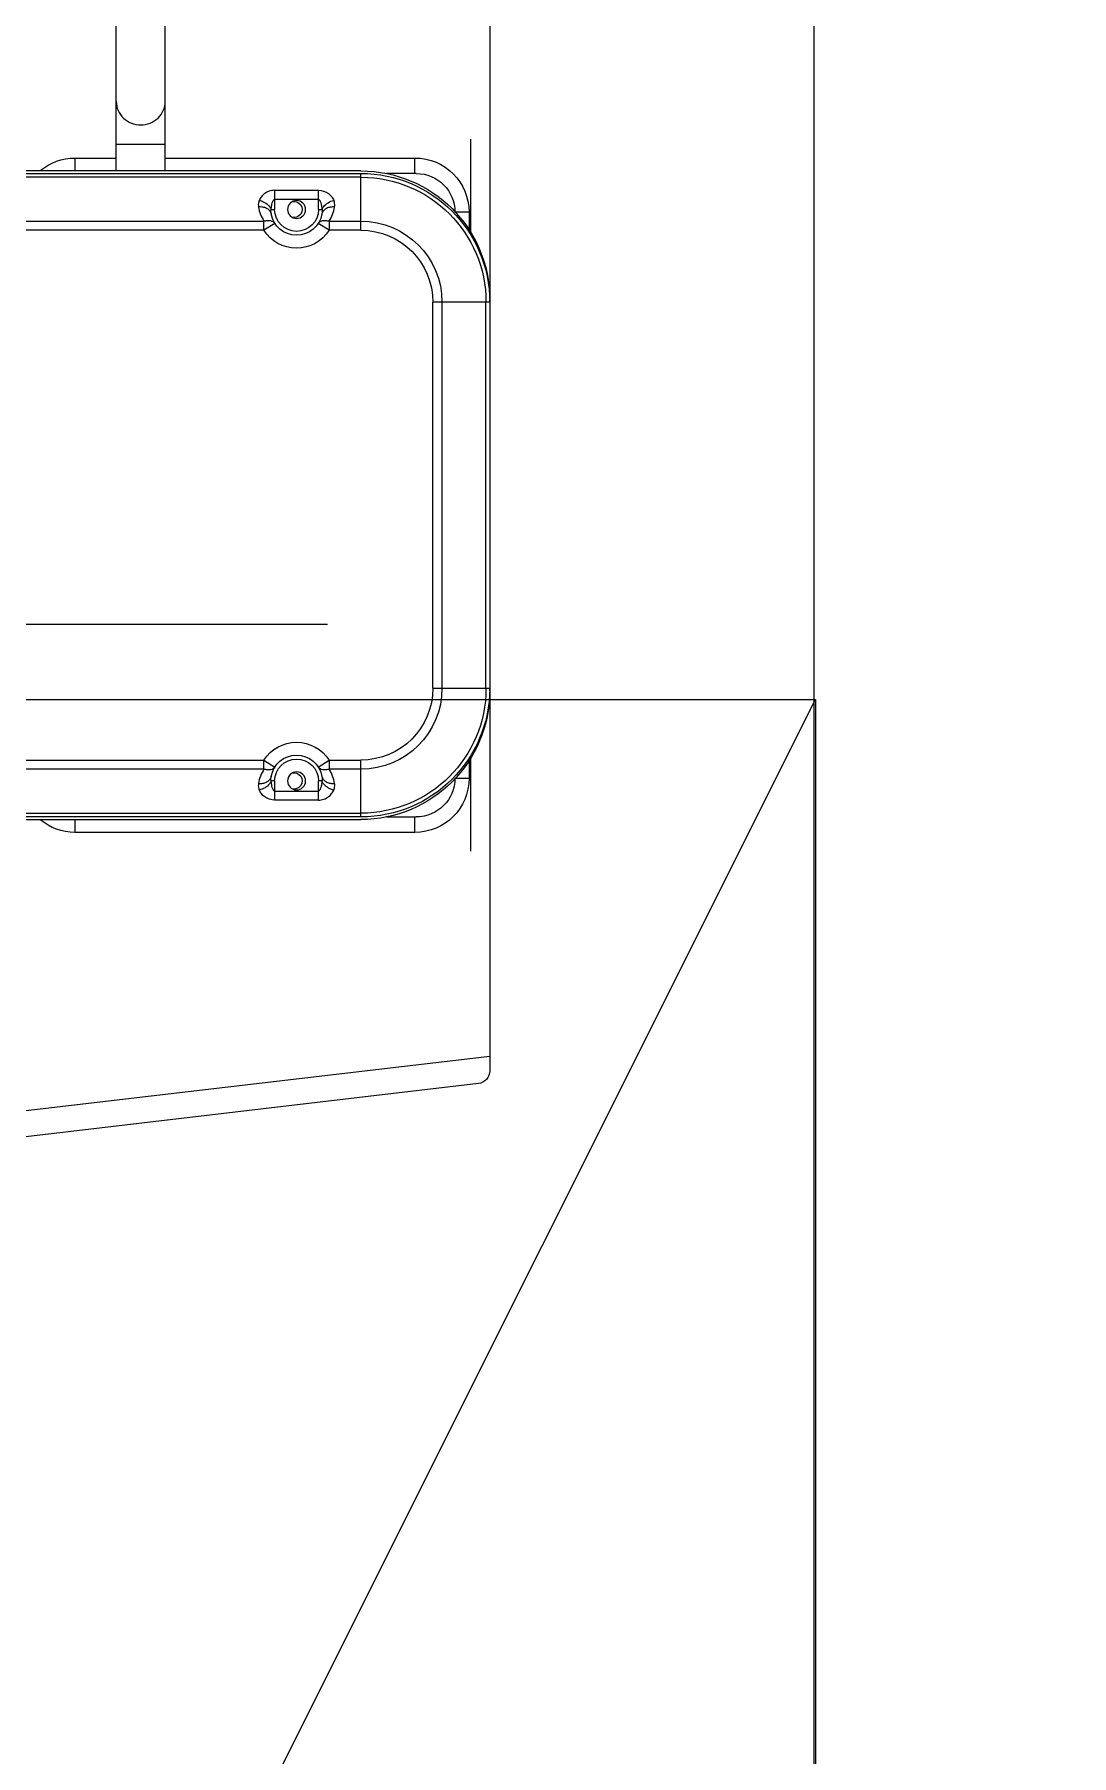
# Model space of a CAD drawing. Header units: millimetres. Extents: x 12325263 to 13848842, y -1463133 to 573208.
# Drawn here: x 12575744 to 12576147, y -837210 to -836542 of the extents above; entities that cross this region are included whole.
import ezdxf
from ezdxf.xclip import XClip

# ---------------------------------------------------------------- set-up
doc = ezdxf.new("R2010")
doc.units = ezdxf.units.MM
doc.header["$LTSCALE"] = 1000
doc.header["$XCLIPFRAME"] = 0
doc.linetypes.add('DASH', pattern=[0.35, 0.25, -0.1])
for name, color, linetype in [('A-WALL', 5, 'Continuous'), ('fur202301', 252, 'Continuous'), ('WALL', 5, 'Continuous'), ('WALL-SHATCH', 8, 'Continuous'), ('建筑-楼板开洞', 251, 'Continuous')]:
    doc.layers.add(name, color=color, linetype=linetype)

# ---------------------------------------------------------------- blocks, each defined once
blk = doc.blocks.new('adgshg13-A$C7F010FC0')
at = {"layer": 'WALL-SHATCH'}
h = blk.add_hatch(color=256, dxfattribs=at)
h.dxf.hatch_style = 1
h.paths.add_polyline_path([(-60384.17, -16880.9), (-763.16, 197.48), (12587.62, -13153.3), (12587.62, -157996.02), (-162964.85, -188820.43), (-171262.38, -180522.9), (-171262.38, -31310.9), (-150707.19, -10755.71), (-131860.08, -7980.9), (-99162.38, -7980.9), (-99162.38, -4980.9), (-76620.43, -4980.9), (-70107.65, -16880.9)], flags=16)
h.paths.add_polyline_path([(-60091.23, -16380.9), (-646.88, 646.88), (12987.62, -12987.62), (12987.62, -158331.9), (-163100.58, -189250.38), (-171662.38, -180688.59), (-171662.38, -31145.21), (-150777.9, -10260.73), (-131896.69, -7480.9), (-99562.38, -7480.9), (-99562.38, -4580.9), (-76365.55, -4580.9), (-69907.51, -16380.9)])
blk = doc.blocks.new('A$C4C7A72D3')
at = {"layer": 'WALL', "color": 1}
blk.add_blockref('adgshg13-A$C7F010FC0', (210433.01, 205503.57), dxfattribs=at)
blk = doc.blocks.new('asdgag2019062015124153300')
at = {"color": 1, "linetype": 'DASH', "lineweight": 9, "ltscale": 200}
blk.add_line((1200, -600), (0, 0), dxfattribs=at)
at = {"color": 2}
blk.add_lwpolyline([(0, 0), (1200, 0), (1200, -600), (0, -600)], close=True, dxfattribs=at)
blk = doc.blocks.new('asdgag2019061814540468187')
at = {"color": 2}
for p, q in [((106.96, 0), (66.24, -346.42)), ((548.61, 0), (101.35, 0)), ((248.98, 0), (249.98, 0)), ((249.98, -22.07), (249.98, 0)), ((399.98, 0), (399.98, -22.07)), ((399.98, 0), (400.98, 0)), ((96.38, -4.42), (56.17, -346.4)), ((249.98, -1.46), (399.98, -1.46)), ((186.65, -7.37), (223.17, -7.37)), ((214.98, -13.22), (214.98, -8.02)), ((221.96, -8.02), (214.98, -8.02)), ((426.79, -7.37), (463.31, -7.37)), ((434.98, -8.02), (428, -8.02)), ((434.98, -8.02), (434.98, -13.53)), ((399.98, -18.54), (249.98, -18.54)), ((249.98, -22.07), (399.98, -22.07)), ((193.98, -29.02), (193.98, -161.02)), ((193.98, -29.02), (199.98, -29.02)), ((199.98, -40.11), (199.98, -28.54)), ((449.98, -28.54), (449.98, -40.11)), ((449.98, -29.02), (455.98, -29.02)), ((455.98, -126), (455.98, -29.02)), ((198.98, -406.11), (198.98, -50)), ((199.98, -50), (199.98, -405.3)), ((199.98, -50), (222.05, -50)), ((201.44, -405.3), (201.44, -50)), ((218.52, -50), (218.52, -62.36)), ((222.05, -62.36), (222.05, -50)), ((427.91, -50), (427.91, -62.36)), ((427.91, -50), (449.98, -50)), ((431.44, -62.36), (431.44, -50)), ((448.52, -50), (448.52, -405.3)), ((449.98, -405.3), (449.98, -50)), ((450.98, -50), (450.98, -406.11)), ((206.52, -66.5), (206.52, -83.5)), ((206.52, -66.5), (213.98, -66.5)), ((210.05, -83.5), (210.05, -66.5)), ((213.98, -65.12), (213.98, -66.5)), ((222.05, -62.36), (218.52, -62.36)), ((219.36, -66.57), (222.05, -62.36)), ((427.91, -62.36), (430.6, -66.57)), ((431.44, -62.36), (427.91, -62.36)), ((435.98, -66.5), (435.98, -65.12)), ((435.98, -66.5), (443.44, -66.5)), ((439.91, -66.5), (439.91, -83.5)), ((443.44, -83.5), (443.44, -66.5)), ((213.98, -83.5), (206.52, -83.5)), ((213.98, -83.5), (213.98, -84.88)), ((222.05, -87.64), (219.36, -83.43)), ((430.6, -83.43), (427.91, -87.64)), ((435.98, -84.88), (435.98, -83.5)), ((443.44, -83.5), (435.98, -83.5)), ((218.52, -87.64), (218.52, -400.68)), ((218.52, -87.64), (222.05, -87.64)), ((222.05, -400.68), (222.05, -87.64)), ((427.91, -87.64), (427.91, -400.68)), ((427.91, -87.64), (431.44, -87.64)), ((431.44, -400.68), (431.44, -87.64)), ((450.98, -126), (564.78, -126)), ((461.27, -126), (461.27, -145)), ((450.98, -145), (564.78, -145)), ((455.98, -161.02), (455.98, -145)), ((198.98, -161.02), (193.98, -161.02)), ((455.98, -161.02), (450.98, -161.02))]:
    blk.add_line(p, q, dxfattribs=at)
for centre in [(213.98, -75), (435.98, -75)]:
    blk.add_circle(centre, 3.5, dxfattribs=at)
for centre, radius, start, end in [((101.35, -5), 5, 90, 173.33342), ((248.98, -50), 50, 90, 180), ((249.98, -50), 50, 90, 180), ((399.98, -50), 50, 0, 90), ((400.98, -50), 50, 0, 90), ((249.98, -50), 48.54, 90, 180), ((399.98, -50), 48.54, 0, 90), ((214.98, -29.02), 21, 90, 180), ((434.98, -29.02), 21, 0, 90), ((249.98, -50), 31.46, 90, 180), ((399.98, -50), 31.46, 0, 90), ((249.98, -50), 27.93, 90, 180), ((399.98, -50), 27.93, 0, 90), ((213.98, -75), 8.5, 270, 90), ((216.11, -62.75), 2.43, 252.93799, 260.10589), ((213.98, -75), 10, 279.86949, 80.13051), ((213.98, -75), 15, 302.55243, 57.44757), ((435.98, -75), 15, 122.55243, 237.44757), ((435.98, -75), 10, 99.86949, 260.13051), ((435.98, -75), 8.5, 90, 270), ((433.85, -62.75), 2.43, 279.89411, 287.06118), ((213.98, -76), 3.17, 345.82864, 194.37139), ((435.98, -76), 3.17, 345.82864, 194.37139), ((216.11, -87.25), 2.43, 99.89411, 107.06111), ((433.85, -87.25), 2.43, 72.93806, 80.10589), ((214.98, -161.02), 21, 180, 219.89764), ((434.98, -161.02), 21, 320.10236, 0)]:
    blk.add_arc(centre, radius, start, end, dxfattribs=at)
for centre, start_param, end_param in [((214.98, -28.54), 0, 1.570796), ((434.98, -28.54), 4.712389, 6.283185)]:
    blk.add_ellipse(centre, major_axis=(0, 15.04), ratio=0.997263, start_param=start_param, end_param=end_param, dxfattribs=at)
for points, knots in [([(210.44, -60.53), (210.65, -60.44), (211.47, -60.15), (212.38, -60.11), (213.02, -60.22)], [0, 0, 0, 0, 0.255089, 1, 1, 1, 1]), ([(436.94, -60.22), (437.58, -60.11), (438.49, -60.15), (439.31, -60.44), (439.52, -60.53)], [0, 0, 0, 0, 0.744497, 1, 1, 1, 1]), ([(206.52, -66.5), (206.51, -65.79), (206.75, -64.41), (207.67, -62.64), (208.94, -61.33), (209.94, -60.76), (210.44, -60.53)], [0, 0, 0, 0, 0.283489, 0.544684, 0.781256, 1, 1, 1, 1]), ([(211.95, -65.44), (211.59, -65.52), (211.03, -65.69), (210.36, -66), (210.06, -66.31), (210.05, -66.5)], [0, 0, 0, 0, 0.501569, 0.752996, 1, 1, 1, 1]), ([(210.44, -60.53), (210.56, -61.05), (211.18, -62.91), (212.63, -64.63), (213.98, -65.12)], [0, 0, 0, 0, 0.269783, 1, 1, 1, 1]), ([(213.98, -65.12), (213.8, -65.14), (213.12, -65.22), (212.44, -65.33), (211.95, -65.44)], [0, 0, 0, 0, 0.271241, 1, 1, 1, 1]), ([(215.4, -65.08), (215.01, -64.96), (214.24, -64.49), (213.44, -63.33), (213.01, -61.85), (212.97, -60.77), (213.02, -60.22)], [0, 0, 0, 0, 0.212315, 0.448495, 0.71395, 1, 1, 1, 1]), ([(218.52, -62.36), (218.38, -62.79), (218.2, -63.63), (218.23, -64.85), (218.61, -65.89), (219.09, -66.4), (219.36, -66.57)], [0, 0, 0, 0, 0.2949, 0.558914, 0.790347, 1, 1, 1, 1]), ([(430.6, -66.57), (430.87, -66.4), (431.35, -65.89), (431.72, -64.85), (431.76, -63.63), (431.58, -62.79), (431.44, -62.36)], [0, 0, 0, 0, 0.209653, 0.441086, 0.7051, 1, 1, 1, 1]), ([(436.94, -60.22), (436.99, -60.77), (436.95, -61.85), (436.52, -63.33), (435.72, -64.49), (434.95, -64.96), (434.56, -65.08)], [0, 0, 0, 0, 0.28605, 0.551505, 0.787686, 1, 1, 1, 1]), ([(435.98, -65.12), (436.4, -64.97), (437.45, -64.35), (438.76, -62.78), (439.35, -61.31), (439.52, -60.53)], [0, 0, 0, 0, 0.223367, 0.601571, 1, 1, 1, 1]), ([(438, -65.44), (437.85, -65.4), (437.18, -65.27), (436.51, -65.17), (435.98, -65.12)], [0, 0, 0, 0, 0.226879, 1, 1, 1, 1]), ([(439.91, -66.5), (439.91, -66.31), (439.6, -66), (438.93, -65.69), (438.37, -65.52), (438, -65.44)], [0, 0, 0, 0, 0.246978, 0.498419, 1, 1, 1, 1]), ([(443.44, -66.5), (443.45, -65.15), (442.78, -63.14), (441.02, -61.33), (440.02, -60.76), (439.52, -60.53)], [0, 0, 0, 0, 0.541547, 0.779748, 1, 1, 1, 1]), ([(206.52, -83.5), (206.51, -84.85), (207.18, -86.86), (208.94, -88.67), (209.94, -89.24), (210.44, -89.47)], [0, 0, 0, 0, 0.541543, 0.779748, 1, 1, 1, 1]), ([(210.05, -83.5), (210.05, -83.69), (210.36, -84), (211.03, -84.31), (211.59, -84.48), (211.95, -84.56)], [0, 0, 0, 0, 0.246978, 0.498419, 1, 1, 1, 1]), ([(213.98, -84.88), (213.56, -85.03), (212.51, -85.65), (211.2, -87.22), (210.61, -88.69), (210.44, -89.47)], [0, 0, 0, 0, 0.223367, 0.601571, 1, 1, 1, 1]), ([(211.95, -84.56), (212.11, -84.59), (212.78, -84.73), (213.45, -84.83), (213.98, -84.88)], [0, 0, 0, 0, 0.226931, 1, 1, 1, 1]), ([(213.02, -89.78), (212.97, -89.23), (213.01, -88.15), (213.44, -86.67), (214.24, -85.51), (215.01, -85.04), (215.4, -84.92)], [0, 0, 0, 0, 0.28605, 0.551505, 0.787685, 1, 1, 1, 1]), ([(219.36, -83.43), (219.09, -83.6), (218.61, -84.11), (218.23, -85.15), (218.2, -86.37), (218.38, -87.21), (218.52, -87.64)], [0, 0, 0, 0, 0.209653, 0.441086, 0.7051, 1, 1, 1, 1]), ([(431.44, -87.64), (431.58, -87.21), (431.76, -86.37), (431.72, -85.15), (431.35, -84.11), (430.87, -83.6), (430.6, -83.43)], [0, 0, 0, 0, 0.2949, 0.558914, 0.790347, 1, 1, 1, 1]), ([(434.56, -84.92), (434.95, -85.04), (435.72, -85.51), (436.52, -86.67), (436.95, -88.15), (436.99, -89.23), (436.94, -89.78)], [0, 0, 0, 0, 0.212315, 0.448495, 0.71395, 1, 1, 1, 1]), ([(435.98, -84.88), (436.16, -84.86), (436.84, -84.78), (437.52, -84.67), (438, -84.56)], [0, 0, 0, 0, 0.271445, 1, 1, 1, 1]), ([(439.52, -89.47), (439.4, -88.95), (438.78, -87.09), (437.33, -85.37), (435.98, -84.88)], [0, 0, 0, 0, 0.269783, 1, 1, 1, 1]), ([(438, -84.56), (438.37, -84.48), (438.93, -84.31), (439.6, -84), (439.9, -83.69), (439.91, -83.5)], [0, 0, 0, 0, 0.501569, 0.752996, 1, 1, 1, 1]), ([(443.44, -83.5), (443.45, -84.21), (443.21, -85.59), (442.29, -87.36), (441.02, -88.67), (440.02, -89.24), (439.52, -89.47)], [0, 0, 0, 0, 0.283489, 0.544684, 0.781256, 1, 1, 1, 1]), ([(213.02, -89.78), (212.38, -89.89), (211.47, -89.85), (210.65, -89.56), (210.44, -89.47)], [0, 0, 0, 0, 0.744911, 1, 1, 1, 1]), ([(439.52, -89.47), (439.31, -89.56), (438.49, -89.85), (437.58, -89.89), (436.94, -89.78)], [0, 0, 0, 0, 0.255503, 1, 1, 1, 1]), ([(468.87, -135.5), (468.87, -134.27), (469.34, -131.79), (471.33, -128.64), (474.33, -126.5), (476.73, -126), (477.91, -126)], [0, 0, 0, 0, 0.255778, 0.508193, 0.755822, 1, 1, 1, 1]), ([(477.91, -145), (476.73, -145), (474.33, -144.5), (471.33, -142.36), (469.34, -139.21), (468.87, -136.73), (468.87, -135.5)], [0, 0, 0, 0, 0.244178, 0.491807, 0.744222, 1, 1, 1, 1])]:
    blk.add_open_spline(points, degree=3, knots=knots, dxfattribs=at)
for points in [[(213.02, -60.22), (214.95, -60.56), (216.86, -61.3), (218.52, -62.36)], [(215.69, -65.15), (215.13, -65.05), (214.55, -65.04), (213.98, -65.12)], [(431.44, -62.36), (433.1, -61.3), (435.01, -60.56), (436.94, -60.22)], [(435.98, -65.12), (435.41, -65.04), (434.83, -65.05), (434.27, -65.15)], [(213.98, -84.88), (214.55, -84.96), (215.13, -84.95), (215.69, -84.85)], [(434.27, -84.85), (434.83, -84.95), (435.41, -84.96), (435.98, -84.88)], [(218.52, -87.64), (216.86, -88.7), (214.95, -89.44), (213.02, -89.78)], [(436.94, -89.78), (435.01, -89.44), (433.1, -88.7), (431.44, -87.64)]]:
    blk.add_open_spline(points, degree=3, dxfattribs=at)
blk = doc.blocks.new('sdfgsdffhg')
at = {"layer": 'fur202301', "xscale": -1, "rotation": 270}
blk.add_blockref('asdgag2019061814540468187', (-5162.96, 37011.08), dxfattribs=at)
at = {"layer": 'fur202301', "rotation": 270}
blk.add_blockref('asdgag2019062015124153300', (-5036.54, 37256.69), dxfattribs=at)

msp = doc.modelspace()

# ---------------------------------------------------------------- block references
ref = msp.add_blockref('A$C4C7A72D3', (12385714.85, -906209.52), dxfattribs=dict(rotation=350.041249254255))
XClip(ref).set_block_clipping_path([(223442.8584877662, 85923.1187333744), (220542.7961432356, 85923.1422391906), (220542.8579492103, 89292.823275506), (211526.9150355905, 89292.8101311298), (210631.4331447985, 94392.8080583527), (206113.3685902953, 94392.8025418455), (206001.4315187763, 95030.3127344656), (204376.2826588508, 94744.9613686837), (203364.4570056833, 100506.9030052917), (197947.3947122637, 99555.7482674252), (192482.3428474721, 130679.4765393781), (190118.7804593667, 130264.4504016289), (191623.4071957469, 121695.6427078634), (177046.6486519482, 119136.2011700841), (175707.6223907359, 126760.8483765714), (173902.988371335, 128026.4039125028), (169528.3854461554, 127258.2903269802), (169070.0967394859, 129868.3614864857), (163308.2517458182, 128856.6693391807), (163766.52659606, 126246.6171700556), (159679.1795131005, 125528.9180921423), (170669.6888374612, 62935.797914044), (167222.1989369914, 62330.4650948944), (167939.7759490944, 58243.6808593175), (171386.9528796654, 58848.2912487988), (172857.0656793863, 50477.0032648193), (165962.5026008021, 49266.4230898353), (168037.7813034765, 37447.1796448426), (140649.9584970828, 32638.2390106404), (115387.9799239188, 28202.5781787895), (95598.7254695911, 140907.4332163476), (226939.476109907, 163968.8668500402), (240128.6952811591, 88852.8973128139)])

# ---------------------------------------------------------------- next in the draw order: hatches: boundary and pattern name
at = {"layer": '建筑-楼板开洞'}
h = msp.add_hatch(dxfattribs=at)
h.set_pattern_fill('DASH', color=256, scale=500)
h.set_pattern_definition([(0, (0, 0), (476.25, 476.25), [476.25, -476.25])])
h.paths.add_polyline_path([(12597696.74, -842386.79), (12590696.81, -842386.9), (12590697.07, -843986.79), (12595796.81, -843986.85), (12595797.07, -849736.85), (12588796.81, -849736.79), (12588796.81, -851936.79), (12564896.81, -851936.79), (12564896.81, -816186.79), (12568846.81, -816186.79), (12568846.81, -816040), (12568846.81, -807536.79), (12574696.83, -807536.8), (12574696.77, -810386.79), (12575896.81, -810386.79), (12579055.23, -810386.78), (12580496.91, -811828.21), (12580696.91, -819086.85), (12595696.92, -819086.72), (12595696.9, -812786.79), (12597696.66, -812786.79)])

# ---------------------------------------------------------------- next in the draw order: block references
msp.add_blockref('sdfgsdffhg', (12581083.9, -874056.8, 0))

# ---------------------------------------------------------------- next in the draw order: linework, layer by layer
at = {"layer": 'A-WALL'}
for p, q in [((12576046.81, -834136.79), (12576046.81, -836611.79)), ((12576046.81, -836611.79), (12576046.81, -836886.79)), ((12576046.81, -836886.79), (12576046.81, -840036.79))]:
    msp.add_line(p, q, dxfattribs=at)

doc.saveas('drawing.dxf')
